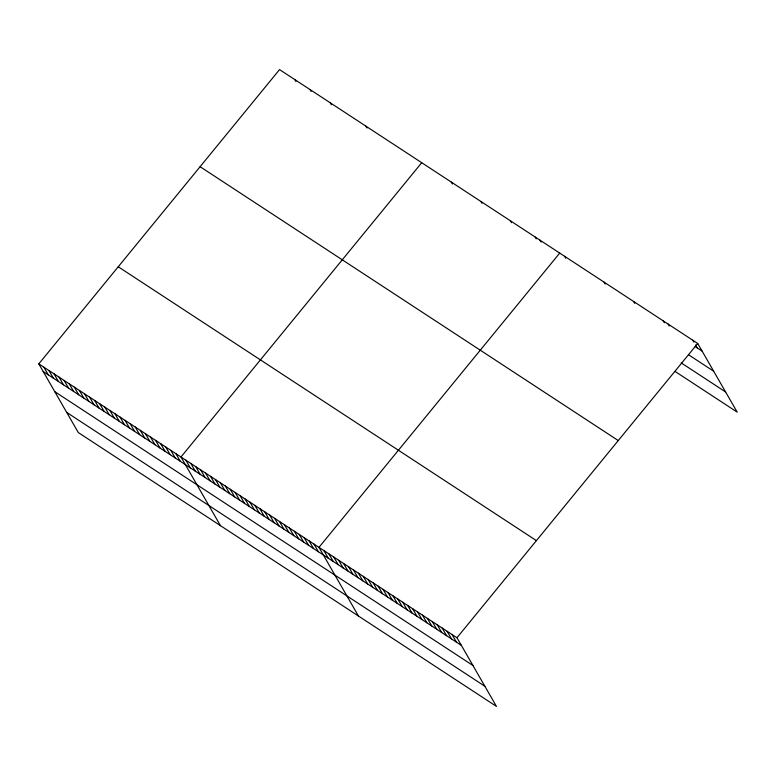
<?xml version="1.0" encoding="UTF-8"?>
<svg xmlns="http://www.w3.org/2000/svg" width="776" height="776" viewBox="0 0 776 776"><rect width="100%" height="100%" fill="white"/><g stroke="black" fill="none" stroke-linecap="round" stroke-linejoin="round"><path stroke-width="1.16" d="M38.8 363.876L456.967 637.736L496.456 706.403L78.289 432.542L38.8 363.876L279.544 69.597L697.711 343.458L737.2 412.124L675.101 371.452M421.717 162.708L180.983 456.996L220.462 525.662M559.719 253.083L318.975 547.361L358.464 616.028M456.967 637.736L697.711 343.458M695.199 346.562L702.105 351.082M689.039 355.088L713.687 371.229M681.26 362.925L725.618 391.977M200.101 166.704L618.268 440.564M118.243 266.769L536.42 540.62M43.184 371.51L461.361 645.37M54.766 391.657L472.943 665.507M66.707 412.405L484.874 686.265M692.784 340.227L693.88 342.129M695.529 345L697.178 347.861M668.146 324.087L669.242 325.998M663.218 320.857L664.314 322.767M633.643 301.495L634.739 303.406M604.077 282.125L605.173 284.035M564.647 256.303L565.743 258.214M540.009 240.172L541.105 242.073M535.071 236.942L536.177 238.853M510.433 220.801L511.529 222.712M480.858 201.44L481.964 203.341M451.292 182.069L452.389 183.98M365.865 126.129L366.961 128.03M330.324 102.849L331.42 104.76M310.012 89.55L311.108 91.452M294.773 79.569L295.869 81.48M452.039 634.506L456.433 642.14M447.112 631.286L451.506 638.91M442.184 628.056L446.578 635.689M437.257 624.825L441.651 632.459M432.329 621.595L436.713 629.229M427.401 618.375L431.786 625.999M422.474 615.145L426.858 622.779M417.546 611.915L421.931 619.549M412.619 608.685L417.003 616.319M407.691 605.464L412.075 613.088M402.763 602.234L407.148 609.868M397.826 599.004L402.22 606.638M392.899 595.784L397.293 603.408M387.971 592.554L392.365 600.188M383.043 589.323L387.437 596.957M378.116 586.093L382.5 593.727M373.188 582.873L377.572 590.497M368.26 579.643L372.645 587.277M363.333 576.413L367.717 584.047M358.405 573.183L362.79 580.817M353.478 569.962L357.862 577.587M348.55 566.732L352.935 574.366M343.613 563.502L348.007 571.136M338.685 560.272L343.079 567.906M333.758 557.052L338.152 564.676M328.83 553.822L333.224 561.455M323.902 550.591L328.296 558.225M314.047 544.141L318.432 551.765M309.12 540.911L313.504 548.545M304.192 537.681L308.576 545.315M299.264 534.451L303.649 542.085M294.337 531.23L298.721 538.854M289.399 528L293.794 535.634M284.472 524.77L288.866 532.404M279.544 521.54L283.938 529.174M274.617 518.32L279.011 525.944M269.689 515.089L274.083 522.723M264.761 511.859L269.146 519.493M259.834 508.629L264.218 516.263M254.906 505.409L259.291 513.033M249.979 502.179L254.363 509.813M245.051 498.949L249.435 506.582M240.124 495.719L244.508 503.352M235.196 492.498L239.58 500.122M230.259 489.268L234.653 496.902M225.331 486.038L229.725 493.672M220.403 482.808L224.797 490.442M215.476 479.587L219.87 487.212M210.548 476.357L214.933 483.991M205.621 473.127L210.005 480.761M200.693 469.907L205.077 477.531M195.765 466.677L200.15 474.311M190.838 463.447L195.222 471.08M185.91 460.216L190.295 467.85M175.9 453.669L180.284 461.293M170.827 450.342L175.211 457.976M165.744 447.015L170.138 454.649M160.671 443.688L165.055 451.322M155.588 440.361L159.982 447.995M150.515 437.043L154.899 444.667M145.432 433.716L149.826 441.34M140.359 430.389L144.743 438.023M135.276 427.062L139.67 434.696M130.203 423.735L134.588 431.369M125.12 420.408L129.514 428.042M120.047 417.09L124.432 424.714M114.964 413.763L119.358 421.397M109.891 410.436L114.276 418.07M104.808 407.109L109.203 414.743M99.735 403.782L104.12 411.416M94.653 400.455L99.047 408.089M89.579 397.137L93.964 404.762M84.497 393.81L88.891 401.444M79.424 390.483L83.808 398.117M74.341 387.156L78.735 394.79M69.268 383.829L73.652 391.463M64.185 380.512L68.579 388.136M59.112 377.185L63.496 384.809M54.029 373.857L58.423 381.491M48.956 370.53L53.34 378.164M43.873 367.203L48.267 374.837"/></g></svg>
